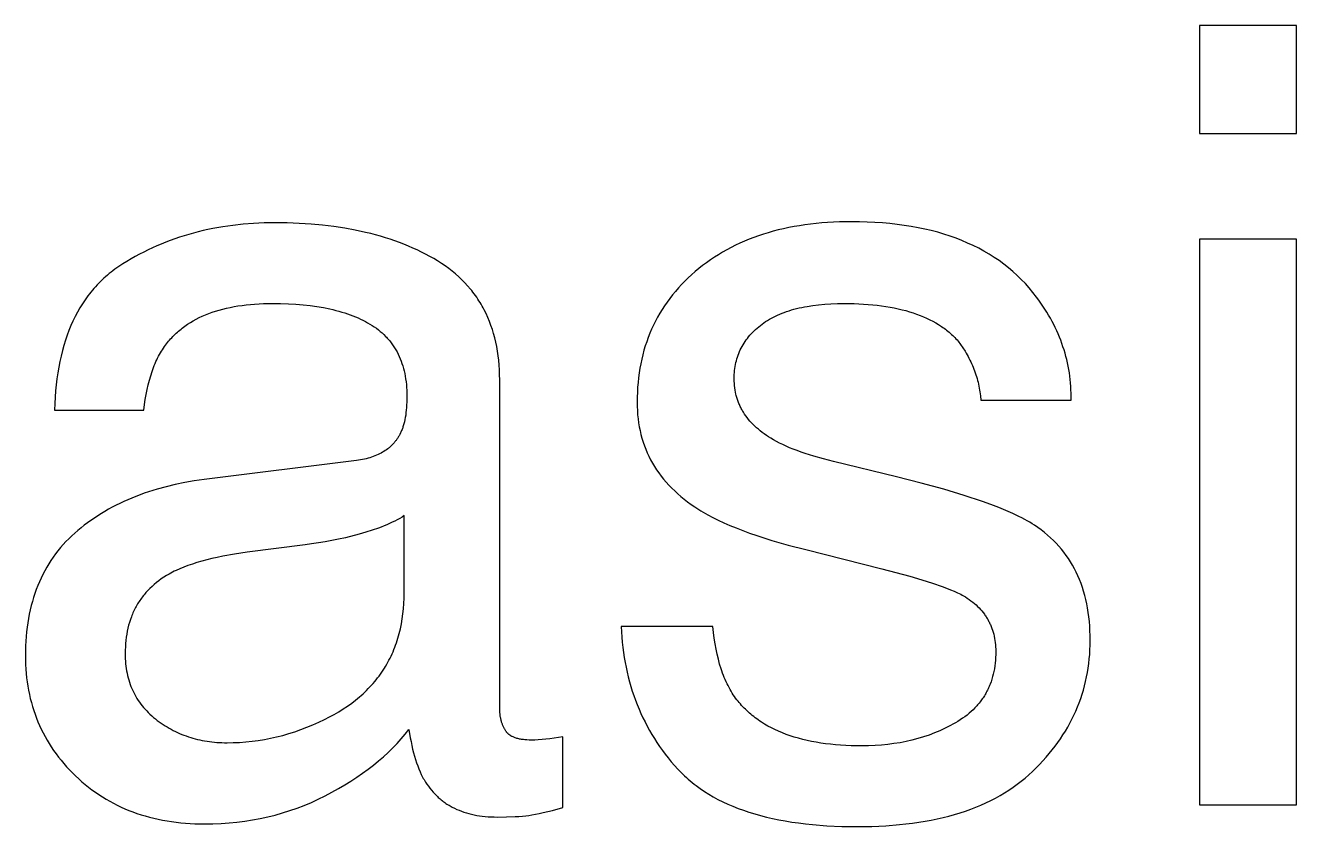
# Model space of a CAD drawing. Header units: metres. Extents: x 0 to 2861, y -1 to 1496.
# Drawn here: x 7.1234 to 7.6128, y 24.4745 to 24.7829 of the extents above; entities that cross this region are included whole.
import ezdxf

# ---------------------------------------------------------------- set-up
doc = ezdxf.new("R2010")
doc.units = ezdxf.units.M
doc.layers.add('Default', color=18, linetype='Continuous')

msp = doc.modelspace()

# ---------------------------------------------------------------- linework, layer by layer
at = {"layer": 'Default'}
for points in [[(7.57538, 24.78289), (7.57538, 24.74123)], [(7.61275, 24.78289), (7.57538, 24.78289)], [(7.61275, 24.74123), (7.61275, 24.78289)], [(7.57538, 24.74123), (7.61275, 24.74123)], [(7.30601, 24.64647), (7.30599, 24.64839), (7.30592, 24.65029), (7.3058, 24.65215), (7.30564, 24.65398), (7.30543, 24.65577), (7.30517, 24.65754), (7.30487, 24.65927), (7.30452, 24.66097), (7.30412, 24.66264), (7.30368, 24.66428), (7.30319, 24.66588), (7.30265, 24.66745), (7.30207, 24.66899), (7.30144, 24.6705), (7.30076, 24.67198), (7.30004, 24.67343), (7.29966, 24.67414), (7.29927, 24.67484), (7.29887, 24.67554), (7.29845, 24.67622), (7.29803, 24.6769), (7.29759, 24.67757), (7.29714, 24.67824), (7.29668, 24.67889), (7.29621, 24.67954), (7.29572, 24.68018), (7.29523, 24.68081), (7.29472, 24.68143), (7.29367, 24.68265), (7.29257, 24.68384), (7.29143, 24.685), (7.29024, 24.68613), (7.289, 24.68722), (7.28772, 24.68828), (7.28639, 24.68931), (7.28501, 24.69031), (7.28359, 24.69128), (7.28212, 24.69222), (7.2806, 24.69312), (7.27905, 24.694), (7.27747, 24.69484), (7.27587, 24.69566), (7.27423, 24.69645), (7.27257, 24.69721), (7.27088, 24.69794), (7.26916, 24.69865), (7.26742, 24.69932), (7.26564, 24.69997), (7.26384, 24.70059), (7.26201, 24.70118), (7.26015, 24.70174), (7.25826, 24.70227), (7.25634, 24.70277), (7.2544, 24.70324), (7.25042, 24.7041), (7.24633, 24.70485), (7.24213, 24.70548), (7.23782, 24.706), (7.23339, 24.7064), (7.22885, 24.70669), (7.22419, 24.70686), (7.21942, 24.70692), (7.21529, 24.70686), (7.21123, 24.70667), (7.20722, 24.70636), (7.20328, 24.70593), (7.19941, 24.70537), (7.19559, 24.70469), (7.19371, 24.70431), (7.19184, 24.70389), (7.18999, 24.70344), (7.18815, 24.70296), (7.18633, 24.70245), (7.18453, 24.70191), (7.18274, 24.70134), (7.18096, 24.70074), (7.17921, 24.7001), (7.17747, 24.69944), (7.17574, 24.69874), (7.17403, 24.69802), (7.17233, 24.69726), (7.17066, 24.69647), (7.16899, 24.69565), (7.16735, 24.6948), (7.16571, 24.69392), (7.1641, 24.69301), (7.1625, 24.69207), (7.16091, 24.69109), (7.16013, 24.69059), (7.15936, 24.69008), (7.1586, 24.68955), (7.15786, 24.68902), (7.15712, 24.68847), (7.1564, 24.68791), (7.15569, 24.68734), (7.15499, 24.68675), (7.1543, 24.68615), (7.15362, 24.68555), (7.15296, 24.68492), (7.15231, 24.68429), (7.15167, 24.68365), (7.15104, 24.68299), (7.15042, 24.68232), (7.14982, 24.68164), (7.14922, 24.68095), (7.14864, 24.68024), (7.14807, 24.67953), (7.14751, 24.6788), (7.14697, 24.67806), (7.14643, 24.6773), (7.14591, 24.67654), (7.1454, 24.67576), (7.1449, 24.67497), (7.14442, 24.67417), (7.14348, 24.67253), (7.14259, 24.67085), (7.14174, 24.66911), (7.14095, 24.66733), (7.1402, 24.6655), (7.1395, 24.66362), (7.13884, 24.6617), (7.13823, 24.65972), (7.13767, 24.6577), (7.13716, 24.65563), (7.1367, 24.65351), (7.13628, 24.65134), (7.13591, 24.64913), (7.13558, 24.64686), (7.13531, 24.64455), (7.13508, 24.64219), (7.13489, 24.63979), (7.13476, 24.63733), (7.13467, 24.63483)], [(7.52596, 24.63871), (7.52597, 24.64003), (7.52595, 24.64135), (7.52591, 24.64267), (7.52584, 24.64397), (7.52574, 24.64528), (7.52562, 24.64657), (7.52546, 24.64786), (7.52528, 24.64915), (7.52507, 24.65043), (7.52484, 24.6517), (7.52457, 24.65297), (7.52428, 24.65424), (7.52397, 24.65549), (7.52362, 24.65675), (7.52325, 24.65799), (7.52284, 24.65923), (7.52242, 24.66047), (7.52196, 24.6617), (7.52148, 24.66292), (7.52097, 24.66414), (7.52043, 24.66535), (7.51986, 24.66656), (7.51927, 24.66776), (7.51865, 24.66896), (7.518, 24.67015), (7.51732, 24.67134), (7.51662, 24.67251), (7.51589, 24.67369), (7.51513, 24.67486), (7.51434, 24.67602), (7.51353, 24.67718), (7.51268, 24.67833), (7.51129, 24.68011), (7.50985, 24.68184), (7.50835, 24.68351), (7.50679, 24.68513), (7.50518, 24.68668), (7.50352, 24.68818), (7.50181, 24.68963), (7.50004, 24.69102), (7.49821, 24.69235), (7.49633, 24.69362), (7.4944, 24.69484), (7.49242, 24.696), (7.49038, 24.6971), (7.48829, 24.69815), (7.48614, 24.69914), (7.48394, 24.70008), (7.48169, 24.70096), (7.47938, 24.70178), (7.47702, 24.70254), (7.4746, 24.70325), (7.47213, 24.7039), (7.46961, 24.7045), (7.46703, 24.70503), (7.4644, 24.70552), (7.46171, 24.70594), (7.45898, 24.70631), (7.45618, 24.70662), (7.45334, 24.70687), (7.45044, 24.70707), (7.44748, 24.70721), (7.44447, 24.7073), (7.44141, 24.70733), (7.43675, 24.70725), (7.43221, 24.70703), (7.42998, 24.70686), (7.42779, 24.70665), (7.42562, 24.70641), (7.42348, 24.70613), (7.42138, 24.70581), (7.4193, 24.70545), (7.41726, 24.70506), (7.41524, 24.70463), (7.41326, 24.70416), (7.4113, 24.70365), (7.40938, 24.70311), (7.40749, 24.70253), (7.40562, 24.70191), (7.40379, 24.70125), (7.40198, 24.70056), (7.40021, 24.69983), (7.39846, 24.69906), (7.39675, 24.69825), (7.39507, 24.69741), (7.39341, 24.69653), (7.39179, 24.69561), (7.3902, 24.69465), (7.38863, 24.69366), (7.3871, 24.69263), (7.3856, 24.69156), (7.38412, 24.69046), (7.38268, 24.68931), (7.38127, 24.68813), (7.37989, 24.68692), (7.37856, 24.68569), (7.37727, 24.68443), (7.37603, 24.68315), (7.37483, 24.68184), (7.37367, 24.68052), (7.37256, 24.67917), (7.37149, 24.67779), (7.37046, 24.6764), (7.36948, 24.67498), (7.36854, 24.67353), (7.36764, 24.67207), (7.36679, 24.67058), (7.36598, 24.66907), (7.36522, 24.66753), (7.3645, 24.66597), (7.36382, 24.66439), (7.36319, 24.66279), (7.3626, 24.66116), (7.36205, 24.65951), (7.36155, 24.65783), (7.36109, 24.65614), (7.36068, 24.65442), (7.3603, 24.65267), (7.35998, 24.65091), (7.35969, 24.64912), (7.35945, 24.6473), (7.35926, 24.64547), (7.3591, 24.64361), (7.35899, 24.64173), (7.35893, 24.63982), (7.35891, 24.63789), (7.35893, 24.63626), (7.359, 24.63464), (7.35911, 24.63305), (7.35928, 24.63149), (7.35948, 24.62994), (7.35974, 24.62842), (7.36004, 24.62691), (7.36039, 24.62544), (7.36078, 24.62398), (7.36122, 24.62254), (7.36171, 24.62113), (7.36224, 24.61974), (7.36282, 24.61838), (7.36344, 24.61703), (7.36411, 24.61571), (7.36483, 24.61441), (7.36559, 24.61313), (7.3664, 24.61187), (7.36726, 24.61064), (7.36816, 24.60943), (7.36911, 24.60824), (7.3701, 24.60707), (7.37114, 24.60593), (7.37223, 24.60481), (7.37337, 24.60371), (7.37455, 24.60263), (7.37577, 24.60158), (7.37704, 24.60055), (7.37836, 24.59954), (7.37973, 24.59855), (7.38114, 24.59758), (7.38344, 24.59611), (7.38431, 24.59557), (7.38614, 24.59452), (7.38809, 24.59348), (7.39015, 24.59245), (7.39233, 24.59144), (7.39462, 24.59044), (7.39703, 24.58945), (7.39955, 24.58847), (7.40218, 24.58751), (7.40493, 24.58656), (7.41078, 24.58469), (7.41708, 24.58288), (7.42385, 24.58112)], [(7.57538, 24.70059), (7.57538, 24.48289)], [(7.61275, 24.70059), (7.57538, 24.70059)], [(7.61275, 24.48289), (7.61275, 24.70059)], [(7.16898, 24.63483), (7.16926, 24.63692), (7.16957, 24.63894), (7.16991, 24.64089), (7.1703, 24.64278), (7.17072, 24.64461), (7.17117, 24.64636), (7.17167, 24.64806), (7.1722, 24.64969), (7.17277, 24.65125), (7.17306, 24.65201), (7.17337, 24.65275), (7.17368, 24.65347), (7.17401, 24.65418), (7.17434, 24.65487), (7.17469, 24.65555), (7.17504, 24.6562), (7.1754, 24.65685), (7.17577, 24.65747), (7.17615, 24.65808), (7.17654, 24.65868), (7.17694, 24.65925), (7.17735, 24.65981), (7.17776, 24.66036), (7.17853, 24.66131), (7.17893, 24.66178), (7.17933, 24.66224), (7.17975, 24.66269), (7.18017, 24.66313), (7.1806, 24.66357), (7.18104, 24.66399), (7.18148, 24.66442), (7.18194, 24.66483), (7.1824, 24.66523), (7.18287, 24.66563), (7.18335, 24.66602), (7.18384, 24.6664), (7.18433, 24.66678), (7.18483, 24.66715), (7.18587, 24.66786), (7.18693, 24.66854), (7.18803, 24.66919), (7.18915, 24.66981), (7.19032, 24.67041), (7.19151, 24.67097), (7.19274, 24.6715), (7.194, 24.672), (7.19529, 24.67247), (7.19662, 24.67291), (7.19797, 24.67332), (7.19937, 24.6737), (7.20079, 24.67404), (7.20225, 24.67436), (7.20373, 24.67465), (7.20526, 24.67491), (7.20681, 24.67514), (7.2084, 24.67533), (7.21002, 24.6755), (7.21167, 24.67564), (7.21336, 24.67574), (7.21507, 24.67582), (7.21682, 24.67586), (7.21861, 24.67588), (7.22168, 24.67584), (7.22466, 24.67575), (7.22754, 24.67558), (7.23034, 24.67535), (7.23305, 24.67505), (7.23567, 24.67469), (7.2382, 24.67426), (7.24064, 24.67376), (7.24182, 24.67349), (7.24299, 24.6732), (7.24413, 24.67289), (7.24524, 24.67257), (7.24634, 24.67223), (7.24741, 24.67187), (7.24846, 24.6715), (7.24949, 24.67111), (7.25049, 24.6707), (7.25148, 24.67028), (7.25244, 24.66984), (7.25337, 24.66939), (7.25429, 24.66892), (7.25518, 24.66843), (7.25605, 24.66792), (7.2569, 24.6674), (7.25772, 24.66686), (7.25852, 24.6663), (7.25929, 24.66572), (7.26003, 24.66512), (7.26075, 24.6645), (7.26144, 24.66386), (7.26211, 24.6632), (7.26243, 24.66286), (7.26275, 24.66252), (7.26306, 24.66217), (7.26336, 24.66182), (7.26366, 24.66146), (7.26395, 24.6611), (7.26424, 24.66073), (7.26451, 24.66036), (7.26479, 24.65998), (7.26505, 24.6596), (7.26531, 24.65921), (7.26556, 24.65881), (7.2658, 24.65842), (7.26604, 24.65801), (7.2665, 24.65719), (7.26693, 24.65635), (7.26734, 24.65549), (7.26771, 24.6546), (7.26807, 24.6537), (7.26839, 24.65278), (7.26869, 24.65184), (7.26897, 24.65087), (7.26922, 24.64989), (7.26944, 24.64889), (7.26963, 24.64787), (7.2698, 24.64682), (7.26995, 24.64576), (7.27007, 24.64468), (7.27016, 24.64357), (7.27022, 24.64245), (7.27026, 24.6413), (7.27027, 24.64014), (7.27027, 24.63901), (7.27024, 24.63791), (7.27019, 24.63684), (7.27012, 24.63581), (7.27004, 24.63481), (7.26993, 24.63385), (7.26981, 24.63292), (7.26966, 24.63202), (7.2695, 24.63116), (7.26932, 24.63033), (7.26912, 24.62953), (7.2689, 24.62877), (7.26878, 24.6284), (7.26866, 24.62804), (7.26853, 24.62768), (7.2684, 24.62734), (7.26826, 24.627), (7.26812, 24.62668), (7.26797, 24.62636), (7.26782, 24.62605)], [(7.43447, 24.61502), (7.43061, 24.61601), (7.42699, 24.61704), (7.42361, 24.6181), (7.42202, 24.61865), (7.42048, 24.61921), (7.419, 24.61977), (7.41759, 24.62035), (7.41623, 24.62093), (7.41494, 24.62153), (7.41371, 24.62213), (7.41253, 24.62275), (7.41142, 24.62337), (7.41037, 24.62401), (7.4095, 24.62455), (7.40866, 24.6251), (7.40785, 24.62566), (7.40707, 24.62624), (7.40631, 24.62683), (7.40558, 24.62742), (7.40488, 24.62803), (7.40421, 24.62865), (7.40356, 24.62928), (7.40294, 24.62992), (7.40235, 24.63058), (7.40178, 24.63124), (7.40125, 24.63192), (7.40074, 24.63261), (7.40026, 24.6333), (7.3998, 24.63401), (7.39958, 24.63437), (7.39938, 24.63473), (7.39917, 24.6351), (7.39898, 24.63546), (7.39879, 24.63583), (7.3986, 24.63621), (7.39843, 24.63658), (7.39826, 24.63696), (7.3981, 24.63734), (7.39794, 24.63773), (7.3978, 24.63811), (7.39765, 24.6385), (7.39752, 24.63889), (7.39739, 24.63929), (7.39727, 24.63969), (7.39716, 24.64009), (7.39705, 24.64049), (7.39695, 24.6409), (7.39677, 24.64172), (7.39662, 24.64255), (7.3965, 24.64339), (7.3964, 24.64425), (7.39633, 24.64511), (7.39629, 24.64599), (7.39628, 24.64688), (7.39629, 24.64769), (7.39632, 24.64849), (7.39637, 24.64928), (7.39645, 24.65007), (7.39654, 24.65084), (7.39666, 24.6516), (7.39679, 24.65235), (7.39695, 24.65309), (7.39713, 24.65383), (7.39733, 24.65455), (7.39755, 24.65526), (7.39779, 24.65596), (7.39805, 24.65666), (7.39833, 24.65734), (7.39863, 24.65801), (7.39896, 24.65867), (7.3993, 24.65932), (7.39967, 24.65997), (7.40006, 24.6606), (7.40047, 24.66122), (7.4009, 24.66183), (7.40135, 24.66244), (7.40182, 24.66303), (7.40231, 24.66361), (7.40282, 24.66418), (7.40336, 24.66475), (7.40391, 24.6653), (7.40449, 24.66584), (7.40508, 24.66637), (7.4057, 24.6669), (7.40634, 24.66741), (7.407, 24.66791), (7.40768, 24.6684), (7.40838, 24.66888), (7.4091, 24.66934), (7.40984, 24.66978), (7.4106, 24.67021), (7.41138, 24.67062), (7.41217, 24.67102), (7.41299, 24.6714), (7.41383, 24.67176), (7.41469, 24.67211), (7.41557, 24.67245), (7.41646, 24.67277), (7.41738, 24.67307), (7.41832, 24.67336), (7.41927, 24.67363), (7.42025, 24.67389), (7.42125, 24.67413), (7.42226, 24.67435), (7.4233, 24.67456), (7.42435, 24.67476), (7.42652, 24.6751), (7.42877, 24.67538), (7.4311, 24.6756), (7.4335, 24.67575), (7.43599, 24.67585), (7.43855, 24.67588), (7.44239, 24.67582), (7.44607, 24.67565), (7.44786, 24.67552), (7.44962, 24.67537), (7.45133, 24.67518), (7.45301, 24.67497), (7.45466, 24.67473), (7.45627, 24.67446), (7.45784, 24.67416), (7.45937, 24.67384), (7.46087, 24.67348), (7.46234, 24.6731), (7.46376, 24.67269), (7.46515, 24.67225), (7.46651, 24.67179), (7.46782, 24.67129), (7.46911, 24.67077), (7.47035, 24.67021), (7.47156, 24.66963), (7.47273, 24.66902), (7.47387, 24.66839), (7.47497, 24.66772), (7.47603, 24.66703), (7.47655, 24.66667), (7.47706, 24.66631), (7.47756, 24.66593), (7.47805, 24.66556), (7.47853, 24.66517), (7.479, 24.66478), (7.47947, 24.66438), (7.47992, 24.66397), (7.48037, 24.66356), (7.4808, 24.66313), (7.48123, 24.66271), (7.48165, 24.66227), (7.48206, 24.66183), (7.48246, 24.66138)], [(7.48246, 24.66138), (7.4834, 24.66009), (7.48429, 24.65879), (7.48513, 24.65747), (7.48553, 24.6568), (7.48592, 24.65613), (7.48629, 24.65546), (7.48665, 24.65478), (7.487, 24.65409), (7.48733, 24.6534), (7.48765, 24.65271), (7.48796, 24.65201), (7.48825, 24.65131), (7.48854, 24.65061), (7.4888, 24.64989), (7.48906, 24.64918), (7.4893, 24.64846), (7.48953, 24.64774), (7.48974, 24.64701), (7.48995, 24.64628), (7.49013, 24.64554), (7.49031, 24.6448), (7.49047, 24.64405), (7.49062, 24.6433), (7.49076, 24.64255), (7.49088, 24.64179), (7.49099, 24.64103), (7.49109, 24.64026), (7.49124, 24.63871)], [(7.30601, 24.52047), (7.30601, 24.64647)], [(7.49124, 24.63871), (7.52596, 24.63871)], [(7.13467, 24.63483), (7.16898, 24.63483)], [(7.26782, 24.62605), (7.26755, 24.62549), (7.26726, 24.62495), (7.2671, 24.62469), (7.26695, 24.62443), (7.26679, 24.62417), (7.26662, 24.62392), (7.26645, 24.62367), (7.26628, 24.62342), (7.2661, 24.62318), (7.26592, 24.62294), (7.26574, 24.6227), (7.26555, 24.62247), (7.26535, 24.62224), (7.26516, 24.62201), (7.26496, 24.62179), (7.26475, 24.62158), (7.26454, 24.62136), (7.26433, 24.62115), (7.26411, 24.62094), (7.26389, 24.62074), (7.26366, 24.62054), (7.26343, 24.62034), (7.2632, 24.62015), (7.26296, 24.61996), (7.26247, 24.61959), (7.26196, 24.61924), (7.26144, 24.6189), (7.2609, 24.61858), (7.26035, 24.61827), (7.25978, 24.61797), (7.25919, 24.61769), (7.25859, 24.61742), (7.25797, 24.61717), (7.25733, 24.61693), (7.25668, 24.6167), (7.25601, 24.6165), (7.25533, 24.6163), (7.25463, 24.61612), (7.25391, 24.61595), (7.25317, 24.6158), (7.25242, 24.61566), (7.25166, 24.61554), (7.25087, 24.61543)], [(7.25087, 24.61543), (7.19226, 24.60808)], [(7.45877, 24.6091), (7.43447, 24.61502)], [(7.19226, 24.60808), (7.18845, 24.60754), (7.18474, 24.60691), (7.18111, 24.60617), (7.17758, 24.60533), (7.17415, 24.60439), (7.17246, 24.60389), (7.1708, 24.60336), (7.16916, 24.6028), (7.16755, 24.60222), (7.16596, 24.60161), (7.16439, 24.60098), (7.16284, 24.60032), (7.16132, 24.59964), (7.15982, 24.59893), (7.15834, 24.5982), (7.15689, 24.59744), (7.15546, 24.59666), (7.15405, 24.59585), (7.15267, 24.59502), (7.15131, 24.59416), (7.14997, 24.59328), (7.14866, 24.59237), (7.14737, 24.59144), (7.1461, 24.59048), (7.14485, 24.58949), (7.14363, 24.58848), (7.14243, 24.58745), (7.14126, 24.58639), (7.14013, 24.5853), (7.13904, 24.58419), (7.13798, 24.58305), (7.13696, 24.58188), (7.13598, 24.58069), (7.13503, 24.57947), (7.13412, 24.57822), (7.13325, 24.57695), (7.13242, 24.57565), (7.13162, 24.57432), (7.13086, 24.57297), (7.13014, 24.57159), (7.12945, 24.57018), (7.1288, 24.56874), (7.12819, 24.56728), (7.12761, 24.5658), (7.12708, 24.56428), (7.12657, 24.56274), (7.12611, 24.56117), (7.12568, 24.55958), (7.12529, 24.55796), (7.12494, 24.55631), (7.12463, 24.55463), (7.12435, 24.55293), (7.12411, 24.55121), (7.1239, 24.54945), (7.12374, 24.54767), (7.12361, 24.54586), (7.12351, 24.54403), (7.12346, 24.54216), (7.12344, 24.54028), (7.12346, 24.53855), (7.12352, 24.53684), (7.12361, 24.53515), (7.12374, 24.53348), (7.12391, 24.53182), (7.12412, 24.53019), (7.12436, 24.52857), (7.12465, 24.52697), (7.12497, 24.52539), (7.12532, 24.52382), (7.12572, 24.52228), (7.12615, 24.52075), (7.12663, 24.51924), (7.12713, 24.51775), (7.12768, 24.51628), (7.12826, 24.51482), (7.12889, 24.51339), (7.12955, 24.51197), (7.13024, 24.51057), (7.13098, 24.50919), (7.13175, 24.50782), (7.13256, 24.50648), (7.13341, 24.50515), (7.1343, 24.50384), (7.13522, 24.50255), (7.13618, 24.50128), (7.13718, 24.50002), (7.13822, 24.49879), (7.13929, 24.49757), (7.1404, 24.49637), (7.14155, 24.49518), (7.14274, 24.49402), (7.14396, 24.49288), (7.14519, 24.49178), (7.14646, 24.49072), (7.14774, 24.48969), (7.14904, 24.48869), (7.15037, 24.48774), (7.15171, 24.48682), (7.15308, 24.48593), (7.15448, 24.48509), (7.15589, 24.48427), (7.15732, 24.4835), (7.15878, 24.48276), (7.16026, 24.48205), (7.16176, 24.48139), (7.16328, 24.48075), (7.16482, 24.48016), (7.16639, 24.4796), (7.16797, 24.47907), (7.16958, 24.47859), (7.17121, 24.47814), (7.17286, 24.47772), (7.17454, 24.47734), (7.17623, 24.477), (7.17795, 24.47669), (7.17969, 24.47642), (7.18145, 24.47619), (7.18323, 24.47599), (7.18503, 24.47583), (7.18686, 24.4757), (7.18871, 24.47561), (7.19058, 24.47556), (7.19247, 24.47554), (7.19562, 24.47558), (7.19873, 24.47571), (7.20181, 24.47592), (7.20486, 24.47621), (7.20788, 24.47659), (7.21086, 24.47706), (7.2138, 24.47761), (7.21672, 24.47824), (7.2196, 24.47896), (7.22245, 24.47977), (7.22526, 24.48065), (7.22804, 24.48163), (7.23079, 24.48268), (7.2335, 24.48382), (7.23618, 24.48505), (7.23882, 24.48636), (7.24142, 24.48773), (7.24393, 24.48913), (7.24637, 24.49056), (7.24873, 24.49202), (7.25101, 24.4935), (7.25322, 24.49502), (7.25535, 24.49657), (7.25741, 24.49815), (7.25939, 24.49977), (7.26129, 24.50141), (7.26311, 24.50308), (7.26486, 24.50478), (7.26654, 24.50651), (7.26813, 24.50827), (7.26965, 24.51007), (7.27109, 24.51189)], [(7.35278, 24.55151), (7.35289, 24.54948), (7.35303, 24.54746), (7.35321, 24.54547), (7.35343, 24.5435), (7.35369, 24.54155), (7.35398, 24.53962), (7.35431, 24.53772), (7.35468, 24.53583), (7.35508, 24.53396), (7.35552, 24.53211), (7.35599, 24.53029), (7.35651, 24.52848), (7.35706, 24.52669), (7.35765, 24.52493), (7.35827, 24.52319), (7.35893, 24.52146), (7.35963, 24.51976), (7.36037, 24.51808), (7.36114, 24.51641), (7.36195, 24.51477), (7.36279, 24.51315), (7.36367, 24.51155), (7.36459, 24.50997), (7.36555, 24.50841), (7.36654, 24.50687), (7.36757, 24.50535), (7.36864, 24.50386), (7.36974, 24.50238), (7.37089, 24.50092), (7.37206, 24.49949), (7.37328, 24.49807), (7.37453, 24.49667), (7.37517, 24.49599), (7.37583, 24.49531), (7.3765, 24.49465), (7.37718, 24.49399), (7.37788, 24.49335), (7.37859, 24.49271), (7.37932, 24.49209), (7.38005, 24.49148), (7.38081, 24.49088), (7.38157, 24.49029), (7.38315, 24.48914), (7.38478, 24.48804), (7.38647, 24.48698), (7.38821, 24.48596), (7.39001, 24.48499), (7.39187, 24.48406), (7.39378, 24.48317), (7.39574, 24.48233), (7.39776, 24.48153), (7.39984, 24.48077), (7.40197, 24.48006), (7.40416, 24.47938), (7.4064, 24.47876), (7.4087, 24.47817), (7.41106, 24.47763), (7.41347, 24.47713), (7.41593, 24.47668), (7.41846, 24.47627), (7.42103, 24.4759), (7.42367, 24.47558), (7.42636, 24.4753), (7.4319, 24.47486), (7.43767, 24.4746), (7.44366, 24.47452), (7.44923, 24.4746), (7.45463, 24.47485), (7.45984, 24.47526), (7.46238, 24.47553), (7.46488, 24.47584), (7.46733, 24.4762), (7.46973, 24.47659), (7.47209, 24.47703), (7.4744, 24.4775), (7.47667, 24.47802), (7.47889, 24.47858), (7.48107, 24.47918), (7.4832, 24.47983), (7.48529, 24.48051), (7.48733, 24.48124), (7.48932, 24.482), (7.49127, 24.48281), (7.49318, 24.48366), (7.49504, 24.48455), (7.49686, 24.48549), (7.49863, 24.48646), (7.50035, 24.48748), (7.50203, 24.48854), (7.50366, 24.48964), (7.50525, 24.49078), (7.50679, 24.49196), (7.50829, 24.49318), (7.50975, 24.49445), (7.51115, 24.49576), (7.51252, 24.49709), (7.51384, 24.49844), (7.51511, 24.49981), (7.51635, 24.50119), (7.51754, 24.50259), (7.51868, 24.504), (7.51979, 24.50543), (7.52085, 24.50687), (7.52186, 24.50833), (7.52284, 24.50981), (7.52377, 24.5113), (7.52466, 24.5128), (7.5255, 24.51433), (7.5263, 24.51586), (7.52706, 24.51742), (7.52777, 24.51899), (7.52844, 24.52057), (7.52907, 24.52217), (7.52965, 24.52378), (7.53019, 24.52542), (7.53069, 24.52706), (7.53115, 24.52872), (7.53156, 24.5304), (7.53193, 24.53209), (7.53225, 24.5338), (7.53253, 24.53553), (7.53277, 24.53727), (7.53296, 24.53902), (7.53312, 24.54079), (7.53322, 24.54258), (7.53329, 24.54438), (7.53331, 24.5462), (7.53329, 24.54807), (7.53323, 24.54991), (7.53312, 24.55172), (7.53298, 24.5535), (7.53279, 24.55525), (7.53256, 24.55696), (7.53228, 24.55865), (7.53197, 24.5603), (7.53161, 24.56192), (7.53122, 24.56351), (7.53078, 24.56507), (7.5303, 24.5666), (7.52977, 24.56809), (7.52921, 24.56956), (7.5286, 24.57099), (7.52795, 24.57239), (7.52726, 24.57376), (7.52653, 24.5751), (7.52575, 24.5764), (7.52493, 24.57768), (7.52408, 24.57892), (7.52318, 24.58013), (7.52223, 24.58131), (7.52125, 24.58246), (7.52022, 24.58358), (7.51916, 24.58466), (7.51805, 24.58572), (7.51689, 24.58674), (7.5157, 24.58773), (7.51446, 24.58869), (7.51319, 24.58962), (7.51187, 24.59051), (7.511, 24.59108), (7.51008, 24.59164), (7.50911, 24.5922), (7.50809, 24.59277), (7.50702, 24.59334), (7.50589, 24.5939), (7.50349, 24.59504), (7.50089, 24.59619), (7.49808, 24.59734), (7.49507, 24.59849), (7.49185, 24.59965), (7.48481, 24.60199), (7.47695, 24.60434), (7.46827, 24.60671), (7.45877, 24.6091)], [(7.26925, 24.59419), (7.2684, 24.59366), (7.26751, 24.59314), (7.26659, 24.59263), (7.26564, 24.59213), (7.26466, 24.59165), (7.26365, 24.59117), (7.26261, 24.59071), (7.26154, 24.59026), (7.26044, 24.58982), (7.25931, 24.58939), (7.25696, 24.58856), (7.25449, 24.58778), (7.25189, 24.58704), (7.24661, 24.58571), (7.24399, 24.58513), (7.24138, 24.58459), (7.23878, 24.58411), (7.2362, 24.58367), (7.23362, 24.58329), (7.23106, 24.58296)], [(7.26925, 24.56458), (7.26925, 24.59419)], [(7.2088, 24.5801), (7.20396, 24.57939), (7.19942, 24.57858), (7.19727, 24.57814), (7.1952, 24.57768), (7.19321, 24.57719), (7.19129, 24.57668), (7.18946, 24.57614), (7.1877, 24.57558), (7.18602, 24.575), (7.18441, 24.57439), (7.18289, 24.57376), (7.18144, 24.57311), (7.18075, 24.57277), (7.18007, 24.57243), (7.17942, 24.57208), (7.17878, 24.57173), (7.17774, 24.57111), (7.17673, 24.57048), (7.17575, 24.56983), (7.17481, 24.56915), (7.1739, 24.56845), (7.17302, 24.56772), (7.17218, 24.56698), (7.17137, 24.56621), (7.17098, 24.56582), (7.17059, 24.56542), (7.17021, 24.56502), (7.16985, 24.56461), (7.16949, 24.5642), (7.16913, 24.56378), (7.16879, 24.56335), (7.16845, 24.56292), (7.16813, 24.56248), (7.16781, 24.56204), (7.1675, 24.56159), (7.1672, 24.56114), (7.1669, 24.56068), (7.16662, 24.56021), (7.16634, 24.55974), (7.16607, 24.55927), (7.16581, 24.55879), (7.16556, 24.5583), (7.16531, 24.55781), (7.16508, 24.55731), (7.16485, 24.5568), (7.16463, 24.5563), (7.16442, 24.55578), (7.16422, 24.55526), (7.16384, 24.5542), (7.16349, 24.55312), (7.16317, 24.55202), (7.16289, 24.55089), (7.16264, 24.54975), (7.16243, 24.54858), (7.16225, 24.54739), (7.1621, 24.54617), (7.16198, 24.54494), (7.1619, 24.54368), (7.16185, 24.5424), (7.16183, 24.54109)], [(7.23106, 24.58296), (7.2088, 24.5801)], [(7.42385, 24.58112), (7.45305, 24.57377)], [(7.45305, 24.57377), (7.46382, 24.5709), (7.46848, 24.56953), (7.47266, 24.5682), (7.47635, 24.56692), (7.47801, 24.5663), (7.47955, 24.56569), (7.48097, 24.56509), (7.48227, 24.5645), (7.48345, 24.56392), (7.48399, 24.56363), (7.4845, 24.56335)], [(7.16183, 24.54109), (7.16185, 24.5401), (7.16188, 24.53913), (7.16194, 24.53816), (7.16202, 24.53722), (7.16212, 24.53628), (7.16224, 24.53536), (7.16239, 24.53445), (7.16256, 24.53355), (7.16275, 24.53267), (7.16297, 24.53179), (7.16321, 24.53094), (7.16347, 24.53009), (7.16375, 24.52926), (7.16406, 24.52844), (7.16439, 24.52764), (7.16474, 24.52685), (7.16512, 24.52607), (7.16552, 24.5253), (7.16594, 24.52455), (7.16638, 24.52381), (7.16685, 24.52309), (7.16734, 24.52237), (7.16785, 24.52168), (7.16838, 24.52099), (7.16894, 24.52032), (7.16952, 24.51966), (7.17012, 24.51901), (7.17075, 24.51838), (7.17139, 24.51776), (7.17206, 24.51715), (7.17276, 24.51655), (7.17347, 24.51597), (7.17421, 24.51541), (7.17495, 24.51486), (7.17569, 24.51433), (7.17645, 24.51382), (7.17722, 24.51333), (7.17799, 24.51285), (7.17877, 24.51239), (7.17956, 24.51195), (7.18036, 24.51153), (7.18117, 24.51113), (7.18198, 24.51074), (7.18281, 24.51037), (7.18364, 24.51002), (7.18448, 24.50969), (7.18533, 24.50938), (7.18619, 24.50908), (7.18705, 24.5088), (7.18793, 24.50854), (7.18881, 24.5083), (7.1897, 24.50808), (7.1906, 24.50787), (7.19151, 24.50768), (7.19242, 24.50751), (7.19335, 24.50736), (7.19428, 24.50722), (7.19522, 24.50711), (7.19617, 24.50701), (7.19713, 24.50693), (7.19809, 24.50686), (7.19907, 24.50682), (7.20005, 24.50679), (7.20104, 24.50678), (7.20346, 24.50682), (7.20588, 24.50692), (7.20828, 24.5071), (7.21067, 24.50734), (7.21305, 24.50766), (7.21542, 24.50805), (7.21779, 24.5085), (7.22014, 24.50903), (7.22248, 24.50963), (7.22482, 24.51029), (7.22714, 24.51103), (7.22946, 24.51184), (7.23176, 24.51272), (7.23406, 24.51366), (7.23634, 24.51468), (7.23862, 24.51577), (7.24051, 24.51672), (7.24233, 24.51771), (7.2441, 24.51873), (7.2458, 24.51979), (7.24745, 24.52089), (7.24903, 24.52203), (7.25056, 24.5232), (7.2513, 24.5238), (7.25202, 24.52441), (7.25273, 24.52503), (7.25343, 24.52566), (7.25411, 24.52629), (7.25477, 24.52694), (7.25543, 24.5276), (7.25606, 24.52826), (7.25668, 24.52894), (7.25729, 24.52962), (7.25788, 24.53031), (7.25845, 24.53102), (7.25902, 24.53173), (7.25956, 24.53245), (7.26009, 24.53318), (7.26061, 24.53392), (7.26111, 24.53467), (7.2616, 24.53543), (7.26207, 24.53619), (7.26252, 24.53697), (7.26296, 24.53775), (7.26339, 24.53855), (7.2638, 24.53935), (7.2642, 24.54017), (7.26458, 24.54099), (7.26495, 24.54182), (7.2653, 24.54266), (7.26563, 24.54352), (7.26596, 24.54438), (7.26626, 24.54524), (7.26655, 24.54612), (7.26683, 24.54701), (7.26709, 24.54791), (7.26734, 24.54881), (7.26757, 24.54973), (7.26779, 24.55065), (7.26818, 24.55253), (7.26851, 24.55445), (7.26878, 24.5564), (7.26898, 24.55839), (7.26913, 24.56041), (7.26922, 24.56248), (7.26925, 24.56458)], [(7.4845, 24.56335), (7.48527, 24.56289), (7.48601, 24.56241), (7.48673, 24.56191), (7.48742, 24.56141), (7.48809, 24.56089), (7.48874, 24.56036), (7.48936, 24.55981), (7.48995, 24.55926), (7.49052, 24.55868), (7.49107, 24.5581), (7.49159, 24.5575), (7.49209, 24.55689), (7.49257, 24.55627), (7.4928, 24.55595), (7.49302, 24.55563), (7.49323, 24.55531), (7.49344, 24.55498), (7.49365, 24.55465), (7.49385, 24.55432), (7.49404, 24.55398), (7.49422, 24.55364), (7.4944, 24.5533), (7.49458, 24.55295), (7.49474, 24.5526), (7.4949, 24.55225), (7.49506, 24.55189), (7.49521, 24.55153), (7.49535, 24.55117), (7.49549, 24.5508), (7.49574, 24.55006), (7.49597, 24.5493), (7.49618, 24.54853), (7.49636, 24.54775), (7.49652, 24.54696), (7.49666, 24.54615), (7.49676, 24.54533), (7.49685, 24.54449), (7.49691, 24.54364), (7.49695, 24.54278), (7.49696, 24.54191), (7.49694, 24.54076), (7.4969, 24.53962), (7.49682, 24.53851), (7.49672, 24.53741), (7.49658, 24.53634), (7.49641, 24.53528), (7.49622, 24.53424), (7.49599, 24.53322), (7.49573, 24.53222), (7.49544, 24.53124), (7.49513, 24.53028), (7.49478, 24.52934), (7.49459, 24.52887), (7.4944, 24.52841), (7.4942, 24.52796), (7.49399, 24.5275), (7.49377, 24.52706), (7.49355, 24.52662), (7.49332, 24.52618), (7.49308, 24.52575), (7.49283, 24.52532), (7.49258, 24.5249), (7.49232, 24.52448), (7.49205, 24.52407), (7.49177, 24.52366), (7.49149, 24.52326), (7.4912, 24.52286), (7.4909, 24.52247), (7.49059, 24.52208), (7.49028, 24.5217), (7.48995, 24.52132), (7.48962, 24.52094), (7.48929, 24.52057), (7.48894, 24.52021), (7.48823, 24.51949), (7.48749, 24.51879), (7.48671, 24.51811), (7.48591, 24.51745), (7.48508, 24.51681), (7.48421, 24.51619), (7.48332, 24.51559), (7.48239, 24.51501), (7.48144, 24.51444), (7.48046, 24.51389), (7.47948, 24.51337), (7.47849, 24.51285), (7.47748, 24.51236), (7.47647, 24.51188), (7.47545, 24.51142), (7.47441, 24.51098), (7.47337, 24.51055), (7.47126, 24.50976), (7.46911, 24.50903), (7.46692, 24.50837), (7.46469, 24.50778), (7.46243, 24.50726), (7.46012, 24.50681), (7.45778, 24.50643), (7.4554, 24.50611), (7.45298, 24.50587), (7.45052, 24.5057), (7.44803, 24.50559), (7.4455, 24.50556), (7.44129, 24.50563), (7.43924, 24.50571), (7.43724, 24.50584), (7.43527, 24.50599), (7.43335, 24.50618), (7.43146, 24.50641), (7.42962, 24.50667), (7.42781, 24.50696), (7.42605, 24.50729), (7.42432, 24.50766), (7.42264, 24.50806), (7.42099, 24.50849), (7.41938, 24.50896), (7.41782, 24.50946), (7.41629, 24.51), (7.41481, 24.51057), (7.41336, 24.51118), (7.41195, 24.51182), (7.41059, 24.5125), (7.40926, 24.51321), (7.40797, 24.51396), (7.40673, 24.51474), (7.40612, 24.51514), (7.40552, 24.51555), (7.40493, 24.51597), (7.40435, 24.5164), (7.40378, 24.51684), (7.40323, 24.51729), (7.40268, 24.51774), (7.40214, 24.51821), (7.40161, 24.51868), (7.40109, 24.51916), (7.40058, 24.51965), (7.40008, 24.52015), (7.39959, 24.52066), (7.39912, 24.52117), (7.39865, 24.5217), (7.39819, 24.52223), (7.39774, 24.52277), (7.3973, 24.52332), (7.39683, 24.52395), (7.39638, 24.52458), (7.39594, 24.52524), (7.3955, 24.52591), (7.39508, 24.5266), (7.39467, 24.5273), (7.39428, 24.52802), (7.39389, 24.52876), (7.39352, 24.52952), (7.39316, 24.53029), (7.3928, 24.53108), (7.39247, 24.53188), (7.39214, 24.53271), (7.39182, 24.53354), (7.39152, 24.5344), (7.39122, 24.53527), (7.39067, 24.53707), (7.39017, 24.53893), (7.38971, 24.54086), (7.3893, 24.54285), (7.38893, 24.54492), (7.38861, 24.54705), (7.38834, 24.54924), (7.38811, 24.55151)], [(7.38811, 24.55151), (7.35278, 24.55151)], [(7.33032, 24.50903), (7.32861, 24.50874), (7.32695, 24.50849), (7.32534, 24.50828), (7.32378, 24.50811), (7.32229, 24.50798), (7.32087, 24.50788), (7.31953, 24.50782), (7.31827, 24.5078), (7.31734, 24.50782), (7.31646, 24.50786), (7.31603, 24.50789), (7.31562, 24.50793), (7.31521, 24.50797), (7.31481, 24.50802), (7.31443, 24.50808), (7.31405, 24.50814), (7.31369, 24.50821), (7.31333, 24.50829), (7.31299, 24.50838), (7.31265, 24.50847), (7.31233, 24.50857), (7.31201, 24.50867), (7.31171, 24.50878), (7.31141, 24.5089), (7.31113, 24.50903), (7.31086, 24.50916), (7.31072, 24.50923), (7.31059, 24.5093), (7.31046, 24.50937), (7.31034, 24.50945), (7.31022, 24.50952), (7.31009, 24.5096), (7.30998, 24.50968), (7.30986, 24.50976), (7.30975, 24.50984), (7.30964, 24.50992), (7.30953, 24.51001), (7.30943, 24.5101), (7.30932, 24.51019), (7.30922, 24.51028), (7.30913, 24.51037), (7.30903, 24.51046), (7.30894, 24.51056), (7.30885, 24.51066), (7.30876, 24.51075), (7.30868, 24.51086), (7.30859, 24.51096), (7.30851, 24.51106), (7.30844, 24.51117), (7.30836, 24.51128), (7.30822, 24.5115), (7.30808, 24.51172), (7.30794, 24.51195), (7.30781, 24.51218), (7.30769, 24.51242), (7.30756, 24.51266), (7.30745, 24.5129), (7.30733, 24.51315), (7.30723, 24.51341), (7.30712, 24.51367), (7.30702, 24.51393), (7.30693, 24.5142), (7.30684, 24.51447), (7.30676, 24.51474), (7.30668, 24.51502), (7.3066, 24.51531), (7.30653, 24.5156), (7.30646, 24.51589), (7.3064, 24.51619), (7.30634, 24.51649), (7.30624, 24.51711), (7.30616, 24.51775), (7.3061, 24.5184), (7.30605, 24.51907), (7.30602, 24.51976), (7.30601, 24.52047)], [(7.27109, 24.51189), (7.27159, 24.50871), (7.27187, 24.5072), (7.27218, 24.50572), (7.2725, 24.5043), (7.27284, 24.50292), (7.27321, 24.50159), (7.27359, 24.5003), (7.274, 24.49906), (7.27443, 24.49786), (7.27487, 24.49672), (7.27534, 24.49561), (7.27583, 24.49456), (7.27634, 24.49355), (7.2766, 24.49306), (7.27687, 24.49259), (7.27714, 24.49212), (7.27742, 24.49167), (7.27797, 24.49084), (7.27854, 24.49004), (7.27912, 24.48926), (7.27973, 24.48851), (7.28036, 24.48779), (7.28101, 24.48709), (7.28167, 24.48642), (7.28202, 24.48609), (7.28236, 24.48577), (7.28271, 24.48546), (7.28307, 24.48516), (7.28343, 24.48486), (7.2838, 24.48456), (7.28417, 24.48428), (7.28455, 24.484), (7.28493, 24.48372), (7.28532, 24.48346), (7.28571, 24.4832), (7.28611, 24.48294), (7.28651, 24.4827), (7.28692, 24.48246), (7.28775, 24.482), (7.2886, 24.48156), (7.28948, 24.48115), (7.29037, 24.48077), (7.29128, 24.48042), (7.29221, 24.48009), (7.29317, 24.47978), (7.29414, 24.47951), (7.29513, 24.47926), (7.29615, 24.47903), (7.29718, 24.47884), (7.29824, 24.47867), (7.29931, 24.47852), (7.30041, 24.4784), (7.30152, 24.47831), (7.30266, 24.47824), (7.30382, 24.47821), (7.30499, 24.47819), (7.30867, 24.47823), (7.31194, 24.47835), (7.31342, 24.47843), (7.31479, 24.47854), (7.31607, 24.47866), (7.31725, 24.4788), (7.31843, 24.47899), (7.31975, 24.47923), (7.32119, 24.47952), (7.32276, 24.47988), (7.32628, 24.48076), (7.33032, 24.48187)], [(7.33032, 24.48187), (7.33032, 24.50903)], [(7.57538, 24.48289), (7.61275, 24.48289)]]:
    msp.add_lwpolyline(points, dxfattribs=at)

doc.saveas('drawing.dxf')
